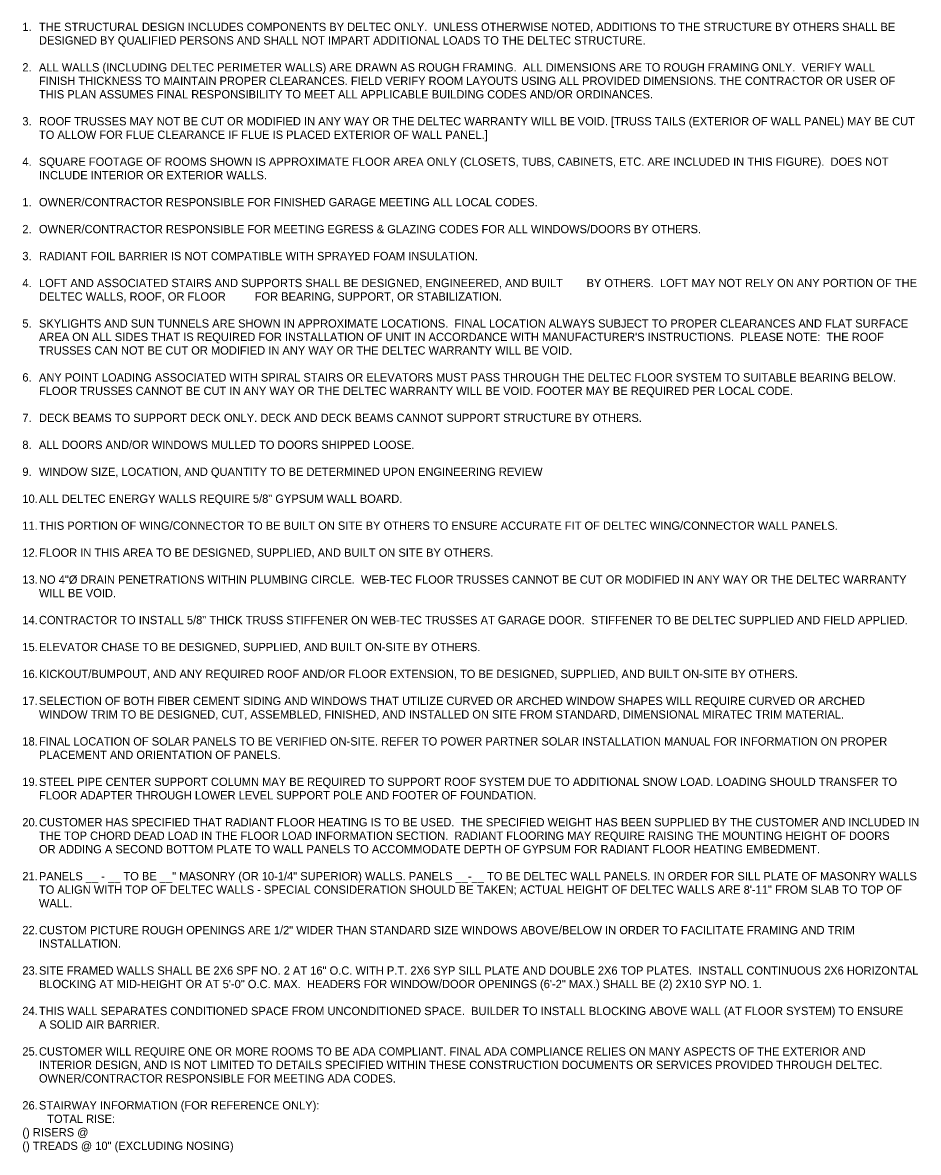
# Model space of a CAD drawing. Header units: inches. Extents: x 2244 to 5035, y -1136 to -181.
# Drawn here: x 4603 to 5035, y -786 to -241 of the extents above; entities that cross this region are included whole.
import ezdxf

# ---------------------------------------------------------------- set-up
doc = ezdxf.new("R2010")
doc.units = ezdxf.units.IN
doc.header["$LTSCALE"] = 10
doc.header["$MEASUREMENT"] = 0
doc.layers.add('A-TXT', color=222, linetype='CONTINUOUS')
doc.styles.add('Schedule-Header', font='GOTHIC.TTF')

msp = doc.modelspace()

# ---------------------------------------------------------------- texts
at = {"layer": 'A-TXT', "insert": (4603.13, -241.48), "char_height": 4, "width": 420, "attachment_point": 1, "line_spacing_factor": 0.975, "style": 'Schedule-Header'}
msp.add_mtext('\\A1;\\pi-8,l8,t8,12;1.^ITHE STRUCTURAL DESIGN INCLUDES COMPONENTS BY DELTEC ONLY.  UNLESS OTHERWISE NOTED, ADDITIONS TO THE STRUCTURE BY OTHERS SHALL BE \\P\\pi0,t12;DESIGNED BY QUALIFIED PERSONS AND SHALL NOT IMPART ADDITIONAL LOADS TO THE DELTEC STRUCTURE.\\P\\pl0,tz;\\P\\pi-8,l8,t8,12;2.^IALL WALLS (INCLUDING DELTEC PERIMETER WALLS) ARE DRAWN AS ROUGH FRAMING.  ALL DIMENSIONS ARE TO ROUGH FRAMING ONLY.  VERIFY WALL \\P\\pi0,t12;FINISH THICKNESS TO MAINTAIN PROPER CLEARANCES. FIELD VERIFY ROOM LAYOUTS USING ALL PROVIDED DIMENSIONS. THE CONTRACTOR OR USER OF \\PTHIS PLAN ASSUMES FINAL RESPONSIBILITY TO MEET ALL APPLICABLE BUILDING CODES AND/OR ORDINANCES.\\P\\pl0,tz;\\P\\pi-8,l8,t8,12;3.^IROOF TRUSSES MAY NOT BE CUT OR MODIFIED IN ANY WAY OR THE DELTEC WARRANTY WILL BE VOID. [TRUSS TAILS (EXTERIOR OF WALL PANEL) MAY BE CUT \\P\\pi0,t12;TO ALLOW FOR FLUE CLEARANCE IF FLUE IS PLACED EXTERIOR OF WALL PANEL.]\\P\\pi-12,l12;\\P\\pi-8,l8,t8,12;4.^ISQUARE FOOTAGE OF ROOMS SHOWN IS APPROXIMATE FLOOR AREA ONLY (CLOSETS, TUBS, CABINETS, ETC. ARE INCLUDED IN THIS FIGURE).  DOES NOT \\P\\pi0,t12;INCLUDE INTERIOR OR EXTERIOR WALLS.\\P\\pl0,tz;\\P\\pi-8,l8,t8,12;1.^IOWNER/CONTRACTOR RESPONSIBLE FOR FINISHED GARAGE MEETING ALL LOCAL CODES.\\P\\pi-12,l12,t12;\\P\\pi-8,l8,t8,12;2.^IOWNER/CONTRACTOR RESPONSIBLE FOR MEETING EGRESS & GLAZING CODES FOR ALL WINDOWS/DOORS BY OTHERS.\\P\\pi-12,l12,t12;\\P\\pi-8,l8,t8,12;3.^IRADIANT FOIL BARRIER IS NOT COMPATIBLE WITH SPRAYED FOAM INSULATION.\\P\\pi-12,l12,t12;\\P\\pi-8,l8,t8,256;4.^ILOFT AND ASSOCIATED STAIRS AND SUPPORTS SHALL BE DESIGNED, ENGINEERED, AND BUILT^IBY OTHERS.  LOFT MAY NOT RELY ON ANY PORTION OF THE \\P\\pi0,t112;DELTEC WALLS, ROOF, OR FLOOR^IFOR BEARING, SUPPORT, OR STABILIZATION.\\P\\pl0,tz;\\P\\pi-8,l8,t8,12;5.^ISKYLIGHTS AND SUN TUNNELS ARE SHOWN IN APPROXIMATE LOCATIONS.  FINAL LOCATION ALWAYS SUBJECT TO PROPER CLEARANCES AND FLAT SURFACE \\P\\pi0,t12;AREA ON ALL SIDES THAT IS REQUIRED FOR INSTALLATION OF UNIT IN ACCORDANCE WITH MANUFACTURER\'S INSTRUCTIONS.  PLEASE NOTE:  THE ROOF \\PTRUSSES CAN NOT BE CUT OR MODIFIED IN ANY WAY OR THE DELTEC WARRANTY WILL BE VOID. \\P\\pl0,tz;\\P\\pi-8,l8,t8,12;6.^IANY POINT LOADING ASSOCIATED WITH SPIRAL STAIRS OR ELEVATORS MUST PASS THROUGH THE DELTEC FLOOR SYSTEM TO SUITABLE BEARING BELOW.  \\P\\pi0,t12;FLOOR TRUSSES CANNOT BE CUT IN ANY WAY OR THE DELTEC WARRANTY WILL BE VOID. FOOTER MAY BE REQUIRED PER LOCAL CODE.\\P\\pl0,tz;\\P\\pi-8,l8,t8,12;7.^IDECK BEAMS TO SUPPORT DECK ONLY. DECK AND DECK BEAMS CANNOT SUPPORT STRUCTURE BY OTHERS.\\P\\pi-12,l12,t12;\\P\\pi-8,l8,t8,12;8.^IALL DOORS AND/OR WINDOWS MULLED TO DOORS SHIPPED LOOSE.\\P\\pi0,l0,tz;\\P\\pi-8,l8,t8,12;9.^IWINDOW SIZE, LOCATION, AND QUANTITY TO BE DETERMINED UPON ENGINEERING REVIEW\\P\\pi0,l0,tz;\\P\\pi-8,l8,t8,12;10.^IALL DELTEC ENERGY WALLS REQUIRE 5/8" GYPSUM WALL BOARD.\\P\\pi0,l0,tz;\\P\\pi-8,l8,t8,12;11.^ITHIS PORTION OF WING/CONNECTOR TO BE BUILT ON SITE BY OTHERS TO ENSURE ACCURATE FIT OF DELTEC WING/CONNECTOR WALL PANELS.\\P\\pi0,l0,tz;\\P\\pi-8,l8,t8,12;12.^IFLOOR IN THIS AREA TO BE DESIGNED, SUPPLIED, AND BUILT ON SITE BY OTHERS.\\P\\pi0,l0,tz;\\P\\pi-8,l8,t8,12;13.^INO 4"Ø DRAIN PENETRATIONS WITHIN PLUMBING CIRCLE.  WEB-TEC FLOOR TRUSSES CANNOT BE CUT OR MODIFIED IN ANY WAY OR THE DELTEC WARRANTY \\P\\pi0,t12;WILL BE VOID.\\P\\pl0,tz;\\P\\pi-8,l8,t8,12;14.^ICONTRACTOR TO INSTALL 5/8" THICK TRUSS STIFFENER ON WEB-TEC TRUSSES AT GARAGE DOOR.  STIFFENER TO BE DELTEC SUPPLIED AND FIELD APPLIED.\\P\\pi0,l0,tz;\\P\\pi-8,l8,t8,12;15.^IELEVATOR CHASE TO BE DESIGNED, SUPPLIED, AND BUILT ON-SITE BY OTHERS.\\P\\pi0,l0,tz;\\P\\pi-8,l8,t8,12;16.^IKICKOUT/BUMPOUT, AND ANY REQUIRED ROOF AND/OR FLOOR EXTENSION, TO BE DESIGNED, SUPPLIED, AND BUILT ON-SITE BY OTHERS.\\P\\pi0,l0,tz;\\P\\pi-8,l8,t8,12;17.^ISELECTION OF BOTH FIBER CEMENT SIDING AND WINDOWS THAT UTILIZE CURVED OR ARCHED WINDOW SHAPES WILL REQUIRE CURVED OR ARCHED \\P\\pi0,t12;WINDOW TRIM TO BE DESIGNED, CUT, ASSEMBLED, FINISHED, AND INSTALLED ON SITE FROM STANDARD, DIMENSIONAL MIRATEC TRIM MATERIAL.\\P\\pl0,tz;\\P\\pi-8,l8,t8,12;18.^IFINAL LOCATION OF SOLAR PANELS TO BE VERIFIED ON-SITE. REFER TO POWER PARTNER SOLAR INSTALLATION MANUAL FOR INFORMATION ON PROPER \\P\\pi0,t12;PLACEMENT AND ORIENTATION OF PANELS.\\P\\pl0,tz;\\P\\pi-8,l8,t8,12;19.^ISTEEL PIPE CENTER SUPPORT COLUMN MAY BE REQUIRED TO SUPPORT ROOF SYSTEM DUE TO ADDITIONAL SNOW LOAD. LOADING SHOULD TRANSFER TO \\P\\pi0,t12;FLOOR ADAPTER THROUGH LOWER LEVEL SUPPORT POLE AND FOOTER OF FOUNDATION.\\P\\pl0,tz;\\P\\pi-8,l8,t8,12;20.^ICUSTOMER HAS SPECIFIED THAT RADIANT FLOOR HEATING IS TO BE USED.  THE SPECIFIED WEIGHT HAS BEEN SUPPLIED BY THE CUSTOMER AND INCLUDED IN \\P\\pi0,t12;THE TOP CHORD DEAD LOAD IN THE FLOOR LOAD INFORMATION SECTION.  RADIANT FLOORING MAY REQUIRE RAISING THE MOUNTING HEIGHT OF DOORS \\POR ADDING A SECOND BOTTOM PLATE TO WALL PANELS TO ACCOMMODATE DEPTH OF GYPSUM FOR RADIANT FLOOR HEATING EMBEDMENT.\\P\\pl0,tz;\\P\\pi-8,l8,t8,12;21.^IPANELS __ - __ TO BE __" MASONRY (OR 10-1/4" SUPERIOR) WALLS. PANELS __-__ TO BE DELTEC WALL PANELS. IN ORDER FOR SILL PLATE OF MASONRY WALLS \\P\\pi0,t12;TO ALIGN WITH TOP OF DELTEC WALLS - SPECIAL CONSIDERATION SHOULD BE TAKEN; ACTUAL HEIGHT OF DELTEC WALLS ARE 8\'-11" FROM SLAB TO TOP OF \\PWALL.\\P\\pl0,tz;\\P\\pi-8,l8,t8,12;{\\H0.99998x;22.^ICUSTOM PICTURE ROUGH OPENINGS ARE 1/2" WIDER THAN STANDARD SIZE WINDOWS ABOVE/BELOW IN ORDER TO FACILITATE FRAMING AND TRIM \\P\\pi0,t12;INSTALLATION.\\P\\pl0,tz;\\P\\pi-8,l8,t8,12;23.^ISITE FRAMED WALLS SHALL BE 2X6 SPF NO. 2 AT 16" O.C. WITH P.T. 2X6 SYP SILL PLATE AND DOUBLE 2X6 TOP PLATES.  INSTALL CONTINUOUS 2X6 HORIZONTAL \\P\\pi0,t12;BLOCKING AT MID-HEIGHT OR AT 5\'-0" O.C. MAX.  HEADERS FOR WINDOW/DOOR OPENINGS (6\'-2" MAX.) SHALL BE (2) 2X10 SYP NO. 1.\\P\\pl0,tz;\\P\\pi-8,l8,t8,12;24.^ITHIS WALL SEPARATES CONDITIONED SPACE FROM UNCONDITIONED SPACE.  BUILDER TO INSTALL BLOCKING ABOVE WALL (AT FLOOR SYSTEM) TO ENSURE \\P\\pi0,t12;A SOLID AIR BARRIER.\\P\\pl0,tz;\\P\\pi-8,l8,t8,12;25.^ICUSTOMER WILL REQUIRE ONE OR MORE ROOMS TO BE ADA COMPLIANT. FINAL ADA COMPLIANCE RELIES ON MANY ASPECTS OF THE EXTERIOR AND \\P\\pi0,t12;INTERIOR DESIGN, AND IS NOT LIMITED TO DETAILS SPECIFIED WITHIN THESE CONSTRUCTION DOCUMENTS OR SERVICES PROVIDED THROUGH DELTEC. \\POWNER/CONTRACTOR RESPONSIBLE FOR MEETING ADA CODES.\\P\\pi-12,l12;\\P\\pi-8,l8,t8,12;26.^ISTAIRWAY INFORMATION (FOR REFERENCE ONLY):\\P\\pi-12,l12,t12;^ITOTAL RISE:^J() RISERS @ ^J() TREADS @ 10" (EXCLUDING NOSING)}', dxfattribs=at)

doc.saveas('drawing.dxf')
